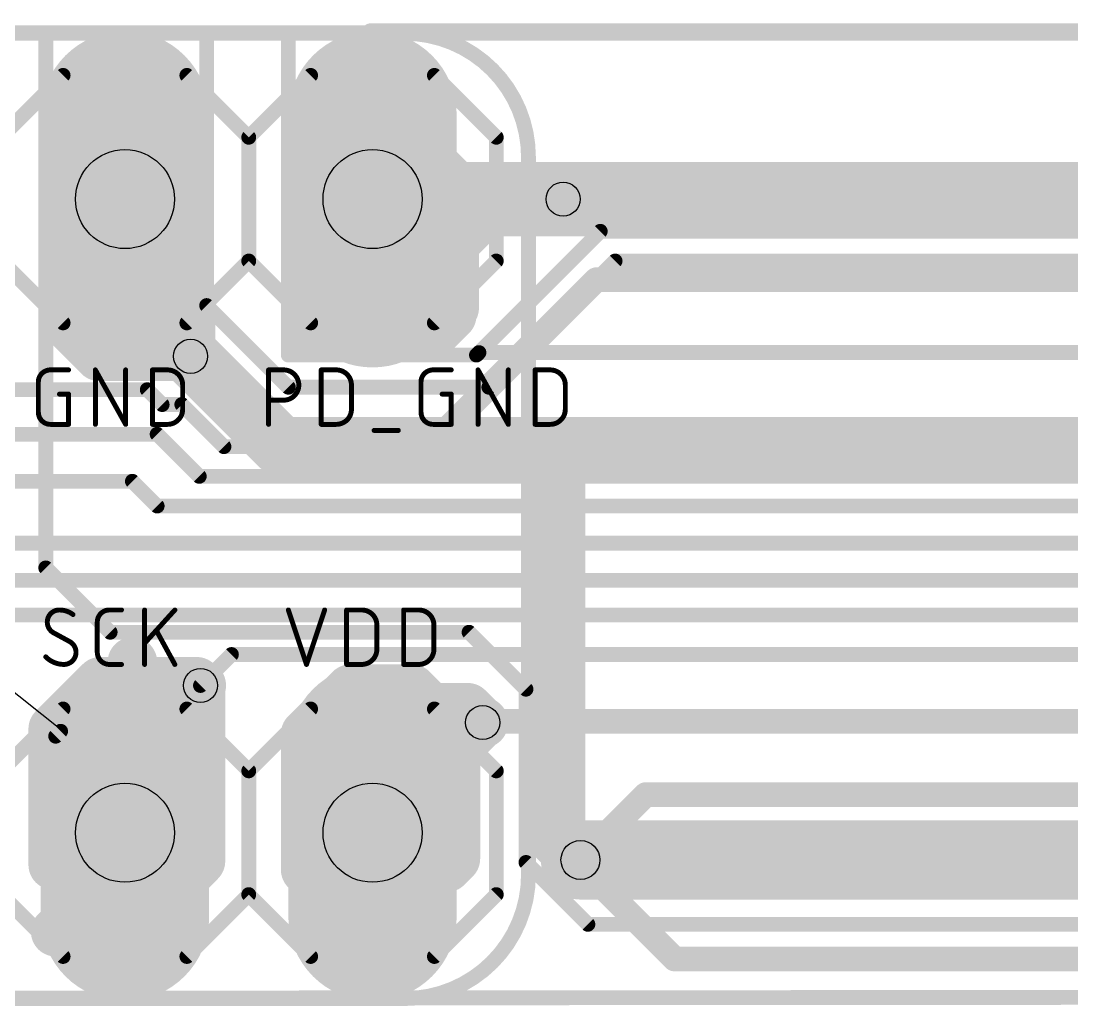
# Model space of a CAD drawing. Extents: x 121.2 to 197.3, y 1.3 to 32.2.
# Drawn here: x 129.26 to 140.04, y 11.86 to 21.97 of the extents above; entities that cross this region are included whole.
import ezdxf

# ---------------------------------------------------------------- set-up
doc = ezdxf.new("R2010")
doc.units = 0
for name, color, linetype in [('1', 12, 'CONTINUOUS'), ('101', 190, 'CONTINUOUS'), ('114', 253, 'CONTINUOUS'), ('16', 132, 'CONTINUOUS'), ('17', 110, 'CONTINUOUS'), ('18', 110, 'CONTINUOUS'), ('19', 53, 'CONTINUOUS'), ('20', 31, 'CONTINUOUS'), ('21', 253, 'CONTINUOUS'), ('29', 253, 'CONTINUOUS'), ('30', 253, 'CONTINUOUS'), ('44', 253, 'CONTINUOUS'), ('51', 253, 'CONTINUOUS')]:
    doc.layers.add(name, color=color, linetype=linetype)

# ---------------------------------------------------------------- blocks, each defined once
blk = doc.blocks.new('RECT')
blk.add_solid([(-0.5, -0.5), (0.5, -0.5), (-0.5, 0.5), (0.5, 0.5)])
blk = doc.blocks.new('LONGP100')
at = {"const_width": 1}
blk.add_lwpolyline([(-0.5, 0), (0.5, 0)], dxfattribs=at)
at = {"const_width": 0.5}
for points in [[(-0.5, 0.25, 1), (-0.5, -0.25)], [(0.5, -0.25, 1), (0.5, 0.25)]]:
    blk.add_lwpolyline(points, format="xyb", dxfattribs=at)
blk = doc.blocks.new('ROUNDV')
at = {"const_width": 0.5}
blk.add_lwpolyline([(0, -0.25, 1), (0, 0.25, 1), (0, -0.25)], format="xyb", dxfattribs=at)

msp = doc.modelspace()

# ---------------------------------------------------------------- linework, layer by layer
at = {"layer": '1'}
for points, const_width in [([(131.1656, 21.844), (129.5146, 21.844)], 0.1524), ([(129.5146, 21.844), (129.5146, 16.3576)], 0.1524), ([(131.1656, 19.05), (131.1656, 21.844)], 0.1524), ([(162.687, 21.8694), (132.842, 21.8694)], 0.1524), ([(132.842, 21.8694), (132.842, 18.542)], 0.1524), ([(133.477, 20.4978), (133.1468, 20.4978)], 0.508), ([(133.477, 20.4978), (133.8326, 20.1422)], 0.508), ([(130.3274, 19.2024), (130.3274, 20.1422)], 0.6096), ([(130.9116, 18.6182), (130.9116, 20.2184)], 0.508), ([(132.715, 19.9898), (132.8674, 20.1422)], 0.508), ([(134.1628, 20.1422), (133.7056, 19.685)], 0.508), ([(134.1628, 20.1422), (133.8326, 20.1422)], 0.508), ([(134.8232, 20.1422), (134.1628, 20.1422)], 0.508), ([(129.7178, 18.8722), (129.7178, 20.0406)], 0.508), ([(132.715, 19.9898), (132.715, 19.4564)], 0.508), ([(133.7056, 19.685), (133.7056, 19.0246)], 0.508), ([(133.9342, 18.542), (135.2042, 19.812)], 0.1524), ([(135.2042, 19.812), (151.257, 19.812)], 0.1524), ([(133.4262, 18.7452), (132.715, 19.4564)], 0.508), ([(135.3566, 19.5072), (134.0612, 18.2118)], 0.1524), ([(150.2918, 19.5072), (135.3566, 19.5072)], 0.1524), ([(130.3274, 19.2024), (131.0005, 18.5293)], 0.6096), ([(135.1647, 19.3153), (133.4516, 17.6022)], 0.254), ([(147.9176, 19.3153), (135.1647, 19.3153)], 0.254), ([(133.7056, 19.0246), (133.4262, 18.7452)], 0.508), ([(130.0607, 18.5293), (129.7178, 18.8722)], 0.508), ([(132.0038, 18.2118), (131.1656, 19.05)], 0.1524), ([(131.0005, 18.5293), (130.0607, 18.5293)], 0.508), ([(131.0005, 18.5293), (130.9116, 18.6182)], 0.508), ([(131.9276, 17.6022), (131.0005, 18.5293)], 0.6096), ([(132.842, 18.542), (133.9342, 18.542)], 0.1524), ([(134.0612, 18.2118), (132.0038, 18.2118)], 0.1524), ([(133.4516, 17.6022), (131.9276, 17.6022)], 0.6096), ([(134.747, 17.6022), (133.4516, 17.6022)], 0.6096), ([(142.4836, 17.6022), (134.747, 17.6022)], 0.6096), ([(134.747, 13.6144), (134.747, 17.6022)], 0.6096), ([(129.5146, 16.3576), (130.175, 15.6972)], 0.1524), ([(130.175, 15.6972), (133.858, 15.6972)], 0.1524), ([(133.858, 15.6972), (134.4422, 15.113)], 0.1524), ([(130.0607, 15.1765), (129.5908, 14.7066)], 0.508), ([(131.0767, 15.1765), (130.0607, 15.1765)], 0.508), ([(131.1021, 15.1511), (131.0767, 15.1765)], 0.508), ([(131.1021, 15.1511), (131.1021, 13.4747)], 0.508), ([(132.6388, 15.113), (132.1816, 14.6558)], 0.508), ([(133.2738, 15.113), (132.6388, 15.113)], 0.508), ([(133.6167, 14.7701), (133.2738, 15.113)], 0.508), ([(134.4422, 15.113), (134.4422, 13.335)], 0.1524), ([(133.9977, 14.7701), (132.8674, 13.6398)], 0.508), ([(132.8801, 14.7701), (132.8674, 14.7574)], 0.508), ([(133.9977, 14.7701), (132.8801, 14.7701)], 0.508), ([(133.9977, 14.7701), (133.6167, 14.7701)], 0.508), ([(133.9977, 14.7701), (133.6675, 14.4399)], 0.508), ([(129.5908, 14.7066), (129.5908, 13.3096)], 0.508), ([(132.1816, 14.6558), (132.1816, 13.2842)], 0.508), ([(133.6675, 14.4399), (133.6675, 13.3477)], 0.508), ([(135.001, 13.3604), (135.6718, 14.0312)], 0.254), ([(135.6718, 14.0312), (142.1638, 14.0312)], 0.254), ([(135.001, 13.3604), (134.747, 13.6144)], 0.6096), ([(130.3274, 13.6398), (129.9972, 13.3096)], 0.508), ([(132.8674, 13.6398), (132.5118, 13.2842)], 0.508), ([(131.1021, 13.4747), (130.7592, 13.1318)], 0.508), ([(133.6675, 13.3477), (133.604, 13.2842)], 0.508), ([(129.9972, 13.3096), (129.5908, 13.3096)], 0.508), ([(132.1816, 13.2842), (132.1816, 13.2588)], 0.508), ([(132.5118, 13.2842), (132.1816, 13.2842)], 0.508), ([(132.1816, 13.2588), (132.4864, 12.954)], 0.508), ([(133.604, 13.2842), (132.842, 13.2842)], 0.508), ([(134.4422, 13.335), (135.0772, 12.7)], 0.1524), ([(135.9662, 12.3444), (135.001, 13.3096)], 0.254), ([(135.001, 13.3604), (135.001, 13.3096)], 0.1524), ([(135.0772, 12.7), (150.241, 12.7)], 0.1524), ([(150.6578, 12.3444), (135.9662, 12.3444)], 0.254)]:
    msp.add_lwpolyline(points, dxfattribs=dict(at, const_width=const_width))
for points, const_width in [([(129.5146, 21.8821, 1), (129.5146, 21.8059)], 0.0762), ([(129.5527, 21.844, 1), (129.4765, 21.844)], 0.0762), ([(131.2037, 21.844, 1), (131.1275, 21.844)], 0.0762), ([(131.1656, 21.8059, 1), (131.1656, 21.8821)], 0.0762), ([(132.842, 21.9075, 1), (132.842, 21.8313)], 0.0762), ([(132.8801, 21.8694, 1), (132.8039, 21.8694)], 0.0762), ([(133.1468, 20.6248, 1), (133.1468, 20.3708)], 0.254), ([(133.5668, 20.5876, 1), (133.3872, 20.408)], 0.254), ([(133.477, 20.3708, 1), (133.477, 20.6248)], 0.254), ([(130.4798, 20.1422, 1), (130.175, 20.1422)], 0.3048), ([(131.0386, 20.2184, 1), (130.7846, 20.2184)], 0.254), ([(132.9572, 20.0524, 1), (132.7776, 20.232)], 0.254), ([(133.8326, 20.2692, 1), (133.8326, 20.0152)], 0.254), ([(134.1628, 20.2692, 1), (134.1628, 20.0152)], 0.254), ([(134.2526, 20.0524, 1), (134.073, 20.232)], 0.254), ([(134.1628, 20.0152, 1), (134.1628, 20.2692)], 0.254), ([(134.8232, 20.0152, 1), (134.8232, 20.2692)], 0.254), ([(129.8448, 20.0406, 1), (129.5908, 20.0406)], 0.254), ([(133.7428, 20.0524, 1), (133.9224, 20.232)], 0.254), ([(132.842, 19.9898, 1), (132.588, 19.9898)], 0.254), ([(132.6252, 20.0796, 1), (132.8048, 19.9)], 0.254), ([(133.8326, 19.685, 1), (133.5786, 19.685)], 0.254), ([(133.6158, 19.7748, 1), (133.7954, 19.5952)], 0.254), ([(135.2042, 19.8501, 1), (135.2042, 19.7739)], 0.0762), ([(135.2311, 19.7851, 1), (135.1773, 19.8389)], 0.0762), ([(132.8048, 19.5462, 1), (132.6252, 19.3666)], 0.254), ([(132.588, 19.4564, 1), (132.842, 19.4564)], 0.254), ([(135.3566, 19.5453, 1), (135.3566, 19.4691)], 0.0762), ([(135.3835, 19.4803, 1), (135.3297, 19.5341)], 0.0762), ([(130.4352, 19.3102, 1), (130.2196, 19.0946)], 0.3048), ([(135.1647, 19.3788, 1), (135.1647, 19.2518)], 0.127), ([(135.2096, 19.2704, 1), (135.1198, 19.3602)], 0.127), ([(130.175, 19.2024, 1), (130.4798, 19.2024)], 0.3048), ([(133.7954, 18.9348, 1), (133.6158, 19.1144)], 0.254), ([(129.8076, 18.962, 1), (129.628, 18.7824)], 0.254), ([(131.1925, 19.0769, 1), (131.1387, 19.0231)], 0.0762), ([(133.5786, 19.0246, 1), (133.8326, 19.0246)], 0.254), ([(129.5908, 18.8722, 1), (129.8448, 18.8722)], 0.254), ([(131.1275, 19.05, 1), (131.2037, 19.05)], 0.0762), ([(133.3364, 18.835, 1), (133.516, 18.6554)], 0.254), ([(133.3364, 18.6554, 1), (133.516, 18.835)], 0.254), ([(130.0607, 18.6563, 1), (130.0607, 18.4023)], 0.254), ([(131.0014, 18.708, 1), (130.8218, 18.5284)], 0.254), ([(131.1083, 18.6371, 1), (130.8927, 18.4215)], 0.3048), ([(130.8927, 18.4215, 1), (131.1083, 18.6371)], 0.3048), ([(131.0005, 18.4023, 1), (131.0005, 18.6563)], 0.254), ([(129.9709, 18.4395, 1), (130.1505, 18.6191)], 0.254), ([(130.7846, 18.6182, 1), (131.0386, 18.6182)], 0.254), ([(130.9107, 18.4395, 1), (131.0903, 18.6191)], 0.254), ([(132.842, 18.5801, 1), (132.842, 18.5039)], 0.0762), ([(132.8039, 18.542, 1), (132.8801, 18.542)], 0.0762), ([(133.9073, 18.5689, 1), (133.9611, 18.5151)], 0.0762), ([(133.9342, 18.5039, 1), (133.9342, 18.5801)], 0.0762), ([(132.0038, 18.2499, 1), (132.0038, 18.1737)], 0.0762), ([(131.9769, 18.1849, 1), (132.0307, 18.2387)], 0.0762), ([(134.0343, 18.2387, 1), (134.0881, 18.1849)], 0.0762), ([(134.0612, 18.1737, 1), (134.0612, 18.2499)], 0.0762), ([(131.9276, 17.7546, 1), (131.9276, 17.4498)], 0.3048), ([(133.4516, 17.7546, 1), (133.4516, 17.4498)], 0.3048), ([(133.4516, 17.4498, 1), (133.4516, 17.7546)], 0.3048), ([(134.747, 17.7546, 1), (134.747, 17.4498)], 0.3048), ([(134.8994, 17.6022, 1), (134.5946, 17.6022)], 0.3048), ([(134.747, 17.4498, 1), (134.747, 17.7546)], 0.3048), ([(131.8198, 17.4944, 1), (132.0354, 17.71)], 0.3048), ([(133.4067, 17.6471, 1), (133.4965, 17.5573)], 0.127), ([(129.4765, 16.3576, 1), (129.5527, 16.3576)], 0.0762), ([(129.5415, 16.3845, 1), (129.4877, 16.3307)], 0.0762), ([(130.175, 15.7353, 1), (130.175, 15.6591)], 0.0762), ([(130.1481, 15.6703, 1), (130.2019, 15.7241)], 0.0762), ([(133.8849, 15.7241, 1), (133.8311, 15.6703)], 0.0762), ([(133.858, 15.6591, 1), (133.858, 15.7353)], 0.0762), ([(130.0607, 15.3035, 1), (130.0607, 15.0495)], 0.254), ([(130.1505, 15.0867, 1), (129.9709, 15.2663)], 0.254), ([(131.1665, 15.2663, 1), (130.9869, 15.0867)], 0.254), ([(131.0767, 15.0495, 1), (131.0767, 15.3035)], 0.254), ([(131.2291, 15.1511, 1), (130.9751, 15.1511)], 0.254), ([(131.0123, 15.0613, 1), (131.1919, 15.2409)], 0.254), ([(132.6388, 15.24, 1), (132.6388, 14.986)], 0.254), ([(132.7286, 15.0232, 1), (132.549, 15.2028)], 0.254), ([(133.3636, 15.2028, 1), (133.184, 15.0232)], 0.254), ([(133.2738, 14.986, 1), (133.2738, 15.24)], 0.254), ([(134.4803, 15.113, 1), (134.4041, 15.113)], 0.0762), ([(134.4153, 15.0861, 1), (134.4691, 15.1399)], 0.0762), ([(132.8801, 14.8971, 1), (132.8801, 14.6431)], 0.254), ([(132.9699, 14.6803, 1), (132.7903, 14.8599)], 0.254), ([(133.6167, 14.8971, 1), (133.6167, 14.6431)], 0.254), ([(134.0875, 14.6803, 1), (133.9079, 14.8599)], 0.254), ([(134.0875, 14.6803, 1), (133.9079, 14.8599)], 0.254), ([(133.9977, 14.6431, 1), (133.9977, 14.8971)], 0.254), ([(133.9977, 14.6431, 1), (133.9977, 14.8971)], 0.254), ([(129.7178, 14.7066, 1), (129.4638, 14.7066)], 0.254), ([(129.501, 14.7964, 1), (129.6806, 14.6168)], 0.254), ([(132.3086, 14.6558, 1), (132.0546, 14.6558)], 0.254), ([(132.7776, 14.8472, 1), (132.9572, 14.6676)], 0.254), ([(133.5269, 14.6803, 1), (133.7065, 14.8599)], 0.254), ([(132.0918, 14.7456, 1), (132.2714, 14.566)], 0.254), ([(133.7945, 14.4399, 1), (133.5405, 14.4399)], 0.254), ([(133.5777, 14.5297, 1), (133.7573, 14.3501)], 0.254), ([(135.6718, 14.0947, 1), (135.6718, 13.9677)], 0.127), ([(135.7167, 13.9863, 1), (135.6269, 14.0761)], 0.127), ([(134.8548, 13.7222, 1), (134.6392, 13.5066)], 0.3048), ([(130.4172, 13.55, 1), (130.2376, 13.7296)], 0.254), ([(132.7776, 13.7296, 1), (132.9572, 13.55)], 0.254), ([(132.9572, 13.55, 1), (132.7776, 13.7296)], 0.254), ([(131.1919, 13.3849, 1), (131.0123, 13.5645)], 0.254), ([(134.5946, 13.6144, 1), (134.8994, 13.6144)], 0.3048), ([(130.9751, 13.4747, 1), (131.2291, 13.4747)], 0.254), ([(133.7573, 13.2579, 1), (133.5777, 13.4375)], 0.254), ([(134.8932, 13.2526, 1), (135.1088, 13.4682)], 0.3048), ([(129.5908, 13.4366, 1), (129.5908, 13.1826)], 0.254), ([(129.9074, 13.3994, 1), (130.087, 13.2198)], 0.254), ([(129.9972, 13.1826, 1), (129.9972, 13.4366)], 0.254), ([(132.3086, 13.2842, 1), (132.0546, 13.2842)], 0.254), ([(132.1816, 13.4112, 1), (132.1816, 13.1572)], 0.254), ([(132.2714, 13.3486, 1), (132.0918, 13.169)], 0.254), ([(132.422, 13.374, 1), (132.6016, 13.1944)], 0.254), ([(132.5118, 13.1572, 1), (132.5118, 13.4112)], 0.254), ([(132.842, 13.4112, 1), (132.842, 13.1572)], 0.254), ([(133.5142, 13.374, 1), (133.6938, 13.1944)], 0.254), ([(133.604, 13.1572, 1), (133.604, 13.4112)], 0.254), ([(129.4638, 13.3096, 1), (129.7178, 13.3096)], 0.254), ([(132.0546, 13.2842, 1), (132.3086, 13.2842)], 0.254), ([(132.0546, 13.2588, 1), (132.3086, 13.2588)], 0.254), ([(133.5405, 13.3477, 1), (133.7945, 13.3477)], 0.254), ([(134.4041, 13.335, 1), (134.4803, 13.335)], 0.0762), ([(134.4691, 13.3619, 1), (134.4153, 13.3081)], 0.0762), ([(134.9561, 13.4053, 1), (135.0459, 13.3155)], 0.127), ([(135.0459, 13.3545, 1), (134.9561, 13.2647)], 0.127), ([(135.0391, 13.3604, 1), (134.9629, 13.3604)], 0.0762), ([(130.6694, 13.2216, 1), (130.849, 13.042)], 0.254), ([(134.9629, 13.3096, 1), (135.0391, 13.3096)], 0.0762), ([(132.3966, 12.8642, 1), (132.5762, 13.0438)], 0.254), ([(135.0772, 12.7381, 1), (135.0772, 12.6619)], 0.0762), ([(135.0503, 12.6731, 1), (135.1041, 12.7269)], 0.0762), ([(135.9662, 12.4079, 1), (135.9662, 12.2809)], 0.127), ([(135.9213, 12.2995, 1), (136.0111, 12.3893)], 0.127)]:
    msp.add_lwpolyline(points, format="xyb", dxfattribs=dict(at, const_width=const_width))
at = {"layer": '101', "const_width": 0.1524}
for points in [[(122.7836, 21.844), (133.1976, 21.844)], [(134.4676, 20.574), (134.4676, 13.208)], [(133.1976, 11.938), (122.5296, 11.938)]]:
    msp.add_lwpolyline(points, dxfattribs=at)
at = {"layer": '101'}
for points, const_width in [([(134.4676, 20.574, 0.4142), (133.1976, 21.844)], 0.1524), ([(133.1976, 21.8821, 1), (133.1976, 21.8059)], 0.0762), ([(133.1976, 21.8059, 1), (133.1976, 21.8821)], 0.0762), ([(134.5057, 20.574, 1), (134.4295, 20.574)], 0.0762), ([(134.4295, 20.574, 1), (134.5057, 20.574)], 0.0762), ([(133.1976, 11.938, 0.4142), (134.4676, 13.208)], 0.1524), ([(134.5057, 13.208, 1), (134.4295, 13.208)], 0.0762), ([(134.4295, 13.208, 1), (134.5057, 13.208)], 0.0762), ([(133.1976, 11.9761, 1), (133.1976, 11.8999)], 0.0762), ([(133.1976, 11.8999, 1), (133.1976, 11.9761)], 0.0762)]:
    msp.add_lwpolyline(points, format="xyb", dxfattribs=dict(at, const_width=const_width))
at = {"layer": '114'}
for points, const_width in [([(129.5626, 18.3896, 0.4142), (129.4384, 18.2654)], 0.0508), ([(129.5626, 18.4023, 1), (129.5626, 18.3769)], 0.0254), ([(129.5626, 18.3769, 1), (129.5626, 18.4023)], 0.0254), ([(129.7488, 18.3769, 1), (129.7488, 18.4023)], 0.0254), ([(130.0363, 18.3896, 1), (130.0109, 18.3896)], 0.0254), ([(130.0347, 18.3958, 1), (130.0125, 18.3834)], 0.0254), ([(130.3468, 18.3896, 1), (130.3214, 18.3896)], 0.0254), ([(130.6215, 18.3896, 1), (130.5961, 18.3896)], 0.0254), ([(130.6088, 18.4023, 1), (130.6088, 18.3769)], 0.0254), ([(130.9193, 18.2344, 0.4142), (130.764, 18.3896)], 0.0508), ([(130.764, 18.4023, 1), (130.764, 18.3769)], 0.0254), ([(130.764, 18.3769, 1), (130.764, 18.4023)], 0.0254), ([(131.8133, 18.3896, 1), (131.7879, 18.3896)], 0.0254), ([(131.8006, 18.4023, 1), (131.8006, 18.3769)], 0.0254), ([(131.9558, 18.0792, 1), (131.9558, 18.3896)], 0.0508), ([(131.9558, 18.4023, 1), (131.9558, 18.3769)], 0.0254), ([(131.9558, 18.3769, 1), (131.9558, 18.4023)], 0.0254), ([(132.3536, 18.3896, 1), (132.3282, 18.3896)], 0.0254), ([(132.3409, 18.4023, 1), (132.3409, 18.3769)], 0.0254), ([(132.6514, 18.2344, 0.4142), (132.4962, 18.3896)], 0.0508), ([(132.4962, 18.4023, 1), (132.4962, 18.3769)], 0.0254), ([(132.4962, 18.3769, 1), (132.4962, 18.4023)], 0.0254), ([(133.4892, 18.3896, 0.4142), (133.3651, 18.2654)], 0.0508), ([(133.4892, 18.4023, 1), (133.4892, 18.3769)], 0.0254), ([(133.4892, 18.3769, 1), (133.4892, 18.4023)], 0.0254), ([(133.6755, 18.3769, 1), (133.6755, 18.4023)], 0.0254), ([(133.963, 18.3896, 1), (133.9376, 18.3896)], 0.0254), ([(133.9614, 18.3958, 1), (133.9392, 18.3834)], 0.0254), ([(134.2734, 18.3896, 1), (134.248, 18.3896)], 0.0254), ([(134.5482, 18.3896, 1), (134.5228, 18.3896)], 0.0254), ([(134.5355, 18.4023, 1), (134.5355, 18.3769)], 0.0254), ([(134.8459, 18.2344, 0.4142), (134.6907, 18.3896)], 0.0508), ([(134.6907, 18.4023, 1), (134.6907, 18.3769)], 0.0254), ([(134.6907, 18.3769, 1), (134.6907, 18.4023)], 0.0254), ([(129.4511, 18.2654, 1), (129.4257, 18.2654)], 0.0254), ([(129.4257, 18.2654, 1), (129.4511, 18.2654)], 0.0254), ([(130.932, 18.2344, 1), (130.9066, 18.2344)], 0.0254), ([(130.9066, 18.2344, 1), (130.932, 18.2344)], 0.0254), ([(132.6641, 18.2344, 1), (132.6387, 18.2344)], 0.0254), ([(132.6387, 18.2344, 1), (132.6641, 18.2344)], 0.0254), ([(133.3778, 18.2654, 1), (133.3524, 18.2654)], 0.0254), ([(133.3524, 18.2654, 1), (133.3778, 18.2654)], 0.0254), ([(134.8586, 18.2344, 1), (134.8332, 18.2344)], 0.0254), ([(134.8332, 18.2344, 1), (134.8586, 18.2344)], 0.0254), ([(129.6557, 18.1539, 1), (129.6557, 18.1285)], 0.0254), ([(129.7615, 18.1412, 1), (129.7361, 18.1412)], 0.0254), ([(129.7488, 18.1285, 1), (129.7488, 18.1539)], 0.0254), ([(133.5824, 18.1539, 1), (133.5824, 18.1285)], 0.0254), ([(133.6882, 18.1412, 1), (133.6628, 18.1412)], 0.0254), ([(133.6755, 18.1285, 1), (133.6755, 18.1539)], 0.0254), ([(130.764, 17.8308, 0.4142), (130.9193, 17.986)], 0.0508), ([(130.932, 17.986, 1), (130.9066, 17.986)], 0.0254), ([(131.8006, 18.0919, 1), (131.8006, 18.0665)], 0.0254), ([(131.9558, 18.0919, 1), (131.9558, 18.0665)], 0.0254), ([(131.9558, 18.0665, 1), (131.9558, 18.0919)], 0.0254), ([(132.4962, 17.8308, 0.4142), (132.6514, 17.986)], 0.0508), ([(132.6641, 17.986, 1), (132.6387, 17.986)], 0.0254), ([(134.6907, 17.8308, 0.4142), (134.8459, 17.986)], 0.0508), ([(134.8586, 17.986, 1), (134.8332, 17.986)], 0.0254), ([(129.4384, 17.955, 0.4142), (129.5626, 17.8308)], 0.0508), ([(129.4511, 17.955, 1), (129.4257, 17.955)], 0.0254), ([(129.4257, 17.955, 1), (129.4511, 17.955)], 0.0254), ([(130.9066, 17.986, 1), (130.932, 17.986)], 0.0254), ([(132.6387, 17.986, 1), (132.6641, 17.986)], 0.0254), ([(133.3651, 17.955, 0.4142), (133.4892, 17.8308)], 0.0508), ([(133.3778, 17.955, 1), (133.3524, 17.955)], 0.0254), ([(133.3524, 17.955, 1), (133.3778, 17.955)], 0.0254), ([(134.8332, 17.986, 1), (134.8586, 17.986)], 0.0254), ([(129.5626, 17.8435, 1), (129.5626, 17.8181)], 0.0254), ([(129.5626, 17.8181, 1), (129.5626, 17.8435)], 0.0254), ([(129.7361, 17.8308, 1), (129.7615, 17.8308)], 0.0254), ([(129.7488, 17.8181, 1), (129.7488, 17.8435)], 0.0254), ([(130.0109, 17.8308, 1), (130.0363, 17.8308)], 0.0254), ([(130.3214, 17.8308, 1), (130.3468, 17.8308)], 0.0254), ([(130.323, 17.8246, 1), (130.3452, 17.837)], 0.0254), ([(130.6088, 17.8435, 1), (130.6088, 17.8181)], 0.0254), ([(130.5961, 17.8308, 1), (130.6215, 17.8308)], 0.0254), ([(130.764, 17.8435, 1), (130.764, 17.8181)], 0.0254), ([(130.764, 17.8181, 1), (130.764, 17.8435)], 0.0254), ([(131.7879, 17.8308, 1), (131.8133, 17.8308)], 0.0254), ([(132.3409, 17.8435, 1), (132.3409, 17.8181)], 0.0254), ([(132.3282, 17.8308, 1), (132.3536, 17.8308)], 0.0254), ([(132.4962, 17.8435, 1), (132.4962, 17.8181)], 0.0254), ([(132.4962, 17.8181, 1), (132.4962, 17.8435)], 0.0254), ([(132.884, 17.7814, 1), (132.884, 17.756)], 0.0254), ([(133.1324, 17.756, 1), (133.1324, 17.7814)], 0.0254), ([(133.4892, 17.8435, 1), (133.4892, 17.8181)], 0.0254), ([(133.4892, 17.8181, 1), (133.4892, 17.8435)], 0.0254), ([(133.6628, 17.8308, 1), (133.6882, 17.8308)], 0.0254), ([(133.6755, 17.8181, 1), (133.6755, 17.8435)], 0.0254), ([(133.9376, 17.8308, 1), (133.963, 17.8308)], 0.0254), ([(134.248, 17.8308, 1), (134.2734, 17.8308)], 0.0254), ([(134.2496, 17.8246, 1), (134.2718, 17.837)], 0.0254), ([(134.5355, 17.8435, 1), (134.5355, 17.8181)], 0.0254), ([(134.5228, 17.8308, 1), (134.5482, 17.8308)], 0.0254), ([(134.6907, 17.8435, 1), (134.6907, 17.8181)], 0.0254), ([(134.6907, 17.8181, 1), (134.6907, 17.8435)], 0.0254), ([(129.6543, 15.9258, 0.4142), (129.5301, 15.8016)], 0.0508), ([(129.794, 15.8792, 0.1623), (129.6543, 15.9258)], 0.0508), ([(129.6543, 15.9385, 1), (129.6543, 15.9131)], 0.0254), ([(129.6543, 15.9131, 1), (129.6543, 15.9385)], 0.0254), ([(129.7864, 15.8691, 1), (129.8016, 15.8894)], 0.0254), ([(130.1675, 15.9258, 0.4142), (130.0433, 15.8016)], 0.0508), ([(130.1675, 15.9385, 1), (130.1675, 15.9131)], 0.0254), ([(130.1675, 15.9131, 1), (130.1675, 15.9385)], 0.0254), ([(130.2917, 15.9131, 1), (130.2917, 15.9385)], 0.0254), ([(130.5414, 15.9258, 1), (130.516, 15.9258)], 0.0254), ([(130.8486, 15.9173, 1), (130.8298, 15.9343)], 0.0254), ([(132.0158, 15.9298, 1), (131.9918, 15.9218)], 0.0254), ([(132.3884, 15.9218, 1), (132.3643, 15.9298)], 0.0254), ([(132.6145, 15.9258, 1), (132.5891, 15.9258)], 0.0254), ([(132.6018, 15.9385, 1), (132.6018, 15.9131)], 0.0254), ([(132.9122, 15.7706, 0.4142), (132.757, 15.9258)], 0.0508), ([(132.757, 15.9385, 1), (132.757, 15.9131)], 0.0254), ([(132.757, 15.9131, 1), (132.757, 15.9385)], 0.0254), ([(133.1997, 15.9258, 1), (133.1743, 15.9258)], 0.0254), ([(133.187, 15.9385, 1), (133.187, 15.9131)], 0.0254), ([(133.4974, 15.7706, 0.4142), (133.3422, 15.9258)], 0.0508), ([(133.3422, 15.9385, 1), (133.3422, 15.9131)], 0.0254), ([(133.3422, 15.9131, 1), (133.3422, 15.9385)], 0.0254), ([(129.5301, 15.8016, 0.2656), (129.5922, 15.693)], 0.0508), ([(129.5428, 15.8016, 1), (129.5174, 15.8016)], 0.0254), ([(129.5174, 15.8016, 1), (129.5428, 15.8016)], 0.0254), ([(130.056, 15.8016, 1), (130.0306, 15.8016)], 0.0254), ([(130.0306, 15.8016, 1), (130.056, 15.8016)], 0.0254), ([(132.9249, 15.7706, 1), (132.8995, 15.7706)], 0.0254), ([(132.8995, 15.7706, 1), (132.9249, 15.7706)], 0.0254), ([(133.5101, 15.7706, 1), (133.4847, 15.7706)], 0.0254), ([(133.4847, 15.7706, 1), (133.5101, 15.7706)], 0.0254), ([(129.5983, 15.7041, 1), (129.5861, 15.6818)], 0.0254), ([(129.5858, 15.682, 1), (129.5987, 15.7039)], 0.0254), ([(130.6641, 15.7146, 1), (130.6418, 15.7024)], 0.0254), ([(129.7694, 15.6108, 1), (129.7565, 15.5889)], 0.0254), ([(129.825, 15.4912, 0.2656), (129.763, 15.5998)], 0.0508), ([(129.7569, 15.5887, 1), (129.769, 15.611)], 0.0254), ([(130.5193, 15.5929, 1), (130.5381, 15.5758)], 0.0254), ([(132.757, 15.367, 0.4142), (132.9122, 15.5222)], 0.0508), ([(132.9249, 15.5222, 1), (132.8995, 15.5222)], 0.0254), ([(132.8995, 15.5222, 1), (132.9249, 15.5222)], 0.0254), ([(133.3422, 15.367, 0.4142), (133.4974, 15.5222)], 0.0508), ([(133.5101, 15.5222, 1), (133.4847, 15.5222)], 0.0254), ([(133.4847, 15.5222, 1), (133.5101, 15.5222)], 0.0254), ([(129.5146, 15.4446, 0.2), (129.7009, 15.367)], 0.0508), ([(129.5236, 15.4536, 1), (129.5056, 15.4357)], 0.0254), ([(129.7009, 15.367, 0.4142), (129.825, 15.4912)], 0.0508), ([(129.8377, 15.4912, 1), (129.8123, 15.4912)], 0.0254), ([(129.8123, 15.4912, 1), (129.8377, 15.4912)], 0.0254), ([(130.0433, 15.4912, 0.4142), (130.1675, 15.367)], 0.0508), ([(130.056, 15.4912, 1), (130.0306, 15.4912)], 0.0254), ([(130.0306, 15.4912, 1), (130.056, 15.4912)], 0.0254), ([(129.7009, 15.3797, 1), (129.7009, 15.3543)], 0.0254), ([(129.7009, 15.3543, 1), (129.7009, 15.3797)], 0.0254), ([(130.1675, 15.3797, 1), (130.1675, 15.3543)], 0.0254), ([(130.1675, 15.3543, 1), (130.1675, 15.3797)], 0.0254), ([(130.2917, 15.3543, 1), (130.2917, 15.3797)], 0.0254), ([(130.516, 15.367, 1), (130.5414, 15.367)], 0.0254), ([(130.828, 15.3609, 1), (130.8503, 15.3731)], 0.0254), ([(132.178, 15.371, 1), (132.2021, 15.363)], 0.0254), ([(132.178, 15.363, 1), (132.2021, 15.371)], 0.0254), ([(132.6018, 15.3797, 1), (132.6018, 15.3543)], 0.0254), ([(132.5891, 15.367, 1), (132.6145, 15.367)], 0.0254), ([(132.757, 15.3797, 1), (132.757, 15.3543)], 0.0254), ([(132.757, 15.3543, 1), (132.757, 15.3797)], 0.0254), ([(133.187, 15.3797, 1), (133.187, 15.3543)], 0.0254), ([(133.1743, 15.367, 1), (133.1997, 15.367)], 0.0254), ([(133.3422, 15.3797, 1), (133.3422, 15.3543)], 0.0254), ([(133.3422, 15.3543, 1), (133.3422, 15.3797)], 0.0254)]:
    msp.add_lwpolyline(points, format="xyb", dxfattribs=dict(at, const_width=const_width))
at = {"layer": '114', "const_width": 0.0508}
for points in [[(129.5626, 18.3896), (129.7488, 18.3896)], [(130.0236, 17.8308), (130.0236, 18.3896)], [(130.0236, 18.3896), (130.3341, 17.8308)], [(130.3341, 17.8308), (130.3341, 18.3896)], [(130.6088, 17.8308), (130.6088, 18.3896)], [(130.6088, 18.3896), (130.764, 18.3896)], [(131.8006, 17.8308), (131.8006, 18.3896)], [(131.8006, 18.3896), (131.9558, 18.3896)], [(132.3409, 17.8308), (132.3409, 18.3896)], [(132.3409, 18.3896), (132.4962, 18.3896)], [(133.4892, 18.3896), (133.6755, 18.3896)], [(133.9503, 17.8308), (133.9503, 18.3896)], [(133.9503, 18.3896), (134.2607, 17.8308)], [(134.2607, 17.8308), (134.2607, 18.3896)], [(134.5355, 17.8308), (134.5355, 18.3896)], [(134.5355, 18.3896), (134.6907, 18.3896)], [(129.4384, 17.955), (129.4384, 18.2654)], [(130.9193, 18.2344), (130.9193, 17.986)], [(132.6514, 18.2344), (132.6514, 17.986)], [(133.3651, 17.955), (133.3651, 18.2654)], [(134.8459, 18.2344), (134.8459, 17.986)], [(129.6557, 18.1412), (129.7488, 18.1412)], [(129.7488, 18.1412), (129.7488, 17.8308)], [(133.5824, 18.1412), (133.6755, 18.1412)], [(133.6755, 18.1412), (133.6755, 17.8308)], [(131.9558, 18.0792), (131.8006, 18.0792)], [(129.7488, 17.8308), (129.5626, 17.8308)], [(130.764, 17.8308), (130.6088, 17.8308)], [(132.4962, 17.8308), (132.3409, 17.8308)], [(132.884, 17.7687), (133.1324, 17.7687)], [(133.6755, 17.8308), (133.4892, 17.8308)], [(134.6907, 17.8308), (134.5355, 17.8308)], [(130.1675, 15.9258), (130.2917, 15.9258)], [(130.5287, 15.367), (130.5287, 15.9258)], [(130.8392, 15.9258), (130.5287, 15.5843)], [(132.0038, 15.9258), (132.1901, 15.367)], [(132.1901, 15.367), (132.3763, 15.9258)], [(132.6018, 15.367), (132.6018, 15.9258)], [(132.6018, 15.9258), (132.757, 15.9258)], [(133.187, 15.367), (133.187, 15.9258)], [(133.187, 15.9258), (133.3422, 15.9258)], [(130.0433, 15.4912), (130.0433, 15.8016)], [(132.9122, 15.7706), (132.9122, 15.5222)], [(133.4974, 15.7706), (133.4974, 15.5222)], [(129.763, 15.5998), (129.5922, 15.693)], [(130.8392, 15.367), (130.6529, 15.7085)], [(130.2917, 15.367), (130.1675, 15.367)], [(132.757, 15.367), (132.6018, 15.367)], [(133.3422, 15.367), (133.187, 15.367)]]:
    msp.add_lwpolyline(points, dxfattribs=at)
at = {"layer": '16'}
for points, const_width in [([(162.687, 21.844), (132.0038, 21.844)], 0.1524), ([(132.0038, 21.844), (132.0038, 18.542)], 0.1524), ([(133.5024, 20.4978), (133.3754, 20.4978)], 0.508), ([(133.858, 20.1422), (133.5024, 20.4978)], 0.508), ([(130.937, 19.2278), (130.937, 20.447)], 0.508), ([(134.112, 20.1422), (133.6802, 20.1422)], 0.762), ([(134.8232, 20.1422), (134.112, 20.1422)], 0.762), ([(151.4856, 20.1422), (134.8232, 20.1422)], 0.762), ([(130.3274, 19.6596), (130.3274, 20.1422)], 0.508), ([(133.6802, 20.1422), (133.6802, 18.9484)], 0.508), ([(134.112, 20.1422), (133.858, 20.1422)], 0.508), ([(129.8194, 19.1516), (130.3274, 19.6596)], 0.508), ([(132.1816, 18.8722), (132.1816, 19.4564)], 0.508), ([(131.0005, 19.1643), (130.937, 19.2278)], 0.508), ([(131.0005, 18.5293), (131.0005, 19.1643)], 0.508), ([(129.8194, 18.8976), (129.8194, 19.1516)], 0.508), ([(133.6802, 18.9484), (133.5278, 18.796)], 0.508), ([(130.048, 18.669), (129.8194, 18.8976)], 0.508), ([(132.2578, 18.796), (132.1816, 18.8722)], 0.508), ([(133.5278, 18.796), (132.2578, 18.796)], 0.508), ([(130.7559, 18.669), (130.048, 18.669)], 0.508), ([(130.8956, 18.5293), (130.7559, 18.669)], 0.508), ([(131.0005, 18.5293), (130.8956, 18.5293)], 0.508), ([(132.0038, 18.542), (133.9342, 18.542)], 0.1524), ([(133.9342, 18.542), (133.9596, 18.5674)], 0.1524), ([(133.9596, 18.5674), (152.5016, 18.5674)], 0.1524), ([(130.556, 18.1864), (127.9906, 18.1864)], 0.1524), ([(130.7084, 18.034), (130.556, 18.1864)], 0.1524), ([(130.9109, 18.034), (130.7084, 18.034)], 0.1524), ([(131.3427, 17.6022), (130.9109, 18.034)], 0.1524), ([(125.8824, 17.7292), (130.6576, 17.7292)], 0.1524), ([(130.6576, 17.7292), (131.0894, 17.2974)], 0.1524), ([(148.5646, 17.6022), (131.3427, 17.6022)], 0.1524), ([(131.0894, 17.2974), (148.7678, 17.2974)], 0.1524), ([(130.4036, 17.2466), (124.6124, 17.2466)], 0.1524), ([(130.6576, 16.9926), (130.4036, 17.2466)], 0.1524), ([(148.9202, 16.9926), (130.6576, 16.9926)], 0.1524), ([(146.3294, 16.6116), (124.9426, 16.6116)], 0.1524), ([(146.3548, 16.2306), (126.8222, 16.2306)], 0.1524), ([(146.4056, 15.875), (129.1082, 15.875)], 0.1524), ([(130.4036, 15.3924), (130.4036, 13.4112)], 0.508), ([(131.4196, 15.4686), (131.1021, 15.1511)], 0.1524), ([(146.4056, 15.4686), (131.4196, 15.4686)], 0.1524), ([(130.0734, 15.1892), (129.6416, 14.7574)], 0.508), ([(131.064, 15.1892), (130.0734, 15.1892)], 0.508), ([(131.1021, 15.1511), (131.064, 15.1892)], 0.508), ([(130.3274, 14.3764), (131.1021, 15.1511)], 0.508), ([(131.1021, 13.3477), (131.1021, 15.1511)], 0.508), ([(132.2578, 14.5288), (132.6515, 14.9225)], 0.508), ([(133.8453, 14.9225), (132.6515, 14.9225)], 0.508), ([(133.9977, 14.7701), (133.8453, 14.9225)], 0.508), ([(129.6416, 13.4366), (129.6416, 14.7574)], 0.508), ([(133.9977, 14.7701), (132.7912, 13.5636)], 0.508), ([(133.9977, 14.7701), (133.7183, 14.4907)], 0.508), ([(133.9977, 14.7701), (134.0231, 14.7701)], 0.254), ([(134.0358, 14.7828), (134.0231, 14.7701)], 0.254), ([(140.4366, 14.7828), (134.0358, 14.7828)], 0.254), ([(132.2578, 13.9954), (132.2578, 14.5288)], 0.508), ([(129.667, 14.6812), (129.6162, 14.6304)], 0.1524), ([(129.6162, 12.6238), (129.6162, 14.6304)], 0.1524), ([(129.6924, 14.6812), (129.667, 14.6812)], 0.1524), ([(133.7183, 14.4907), (133.7183, 13.3731)], 0.508), ([(130.3274, 13.6398), (130.3274, 14.3764)], 0.508), ([(130.3274, 14.3764), (130.3274, 13.716)], 0.1524), ([(132.6134, 13.6398), (132.2578, 13.9954)], 0.508), ([(130.3274, 13.6398), (130.1242, 13.4366)], 0.508), ([(130.3274, 13.6398), (130.683, 13.2842)], 0.508), ([(132.8674, 13.6398), (132.6134, 13.6398)], 0.508), ([(135.001, 13.3604), (154.1526, 13.3604)], 0.8128), ([(130.4036, 13.4112), (129.6162, 12.6238)], 0.508), ([(130.1242, 13.4366), (129.6416, 13.4366)], 0.508), ([(131.1021, 13.3477), (130.81, 13.0556)], 0.508), ([(133.7183, 13.3731), (133.6294, 13.2842)], 0.508), ([(130.683, 13.2842), (130.81, 13.2842)], 0.508), ([(133.6294, 13.2842), (133.0452, 13.2842)], 0.508)]:
    msp.add_lwpolyline(points, dxfattribs=dict(at, const_width=const_width))
for points, const_width in [([(132.0038, 21.8821, 1), (132.0038, 21.8059)], 0.0762), ([(132.0419, 21.844, 1), (131.9657, 21.844)], 0.0762), ([(133.3754, 20.6248, 1), (133.3754, 20.3708)], 0.254), ([(133.5922, 20.5876, 1), (133.4126, 20.408)], 0.254), ([(133.5024, 20.3708, 1), (133.5024, 20.6248)], 0.254), ([(131.064, 20.447, 1), (130.81, 20.447)], 0.254), ([(133.6802, 20.3327, 1), (133.6802, 19.9517)], 0.381), ([(134.112, 20.3327, 1), (134.112, 19.9517)], 0.381), ([(134.112, 19.9517, 1), (134.112, 20.3327)], 0.381), ([(134.8232, 20.3327, 1), (134.8232, 19.9517)], 0.381), ([(134.8232, 19.9517, 1), (134.8232, 20.3327)], 0.381), ([(130.4544, 20.1422, 1), (130.2004, 20.1422)], 0.254), ([(133.8072, 20.1422, 1), (133.5532, 20.1422)], 0.254), ([(133.858, 20.2692, 1), (133.858, 20.0152)], 0.254), ([(134.112, 20.0152, 1), (134.112, 20.2692)], 0.254), ([(133.7682, 20.0524, 1), (133.9478, 20.232)], 0.254), ([(130.4172, 19.5698, 1), (130.2376, 19.7494)], 0.254), ([(130.2004, 19.6596, 1), (130.4544, 19.6596)], 0.254), ([(132.3086, 19.4564, 1), (132.0546, 19.4564)], 0.254), ([(131.0268, 19.3176, 1), (130.8472, 19.138)], 0.254), ([(131.1275, 19.1643, 1), (130.8735, 19.1643)], 0.254), ([(129.9464, 19.1516, 1), (129.6924, 19.1516)], 0.254), ([(129.7296, 19.2414, 1), (129.9092, 19.0618)], 0.254), ([(130.81, 19.2278, 1), (131.064, 19.2278)], 0.254), ([(130.9107, 19.0745, 1), (131.0903, 19.2541)], 0.254), ([(133.77, 18.8586, 1), (133.5904, 19.0382)], 0.254), ([(129.9092, 18.9874, 1), (129.7296, 18.8078)], 0.254), ([(132.2714, 18.962, 1), (132.0918, 18.7824)], 0.254), ([(129.6924, 18.8976, 1), (129.9464, 18.8976)], 0.254), ([(132.0546, 18.8722, 1), (132.3086, 18.8722)], 0.254), ([(132.2578, 18.923, 1), (132.2578, 18.669)], 0.254), ([(132.168, 18.7062, 1), (132.3476, 18.8858)], 0.254), ([(133.438, 18.8858, 1), (133.6176, 18.7062)], 0.254), ([(133.5278, 18.669, 1), (133.5278, 18.923)], 0.254), ([(133.5532, 18.9484, 1), (133.8072, 18.9484)], 0.254), ([(130.048, 18.796, 1), (130.048, 18.542)], 0.254), ([(129.9582, 18.5792, 1), (130.1378, 18.7588)], 0.254), ([(130.8457, 18.7588, 1), (130.6661, 18.5792)], 0.254), ([(130.7559, 18.542, 1), (130.7559, 18.796)], 0.254), ([(130.8956, 18.6563, 1), (130.8956, 18.4023)], 0.254), ([(131.0005, 18.4023, 1), (131.0005, 18.6563)], 0.254), ([(130.8058, 18.4395, 1), (130.9854, 18.6191)], 0.254), ([(130.8735, 18.5293, 1), (131.1275, 18.5293)], 0.254), ([(132.0038, 18.5801, 1), (132.0038, 18.5039)], 0.0762), ([(131.9657, 18.542, 1), (132.0419, 18.542)], 0.0762), ([(133.9073, 18.5689, 1), (133.9611, 18.5151)], 0.0762), ([(133.9596, 18.6055, 1), (133.9596, 18.5293)], 0.0762), ([(133.9865, 18.5405, 1), (133.9327, 18.5943)], 0.0762), ([(133.9342, 18.5039, 1), (133.9342, 18.5801)], 0.0762), ([(130.5829, 18.2133, 1), (130.5291, 18.1595)], 0.0762), ([(130.556, 18.1483, 1), (130.556, 18.2245)], 0.0762), ([(130.7084, 18.0721, 1), (130.7084, 17.9959)], 0.0762), ([(130.6815, 18.0071, 1), (130.7353, 18.0609)], 0.0762), ([(130.9378, 18.0609, 1), (130.8839, 18.0071)], 0.0762), ([(130.9109, 17.9959, 1), (130.9109, 18.0721)], 0.0762), ([(130.6845, 17.7561, 1), (130.6307, 17.7023)], 0.0762), ([(130.6576, 17.6911, 1), (130.6576, 17.7673)], 0.0762), ([(131.3427, 17.6403, 1), (131.3427, 17.5641)], 0.0762), ([(131.3157, 17.5753, 1), (131.3696, 17.6291)], 0.0762), ([(131.0894, 17.3355, 1), (131.0894, 17.2593)], 0.0762), ([(130.4305, 17.2735, 1), (130.3767, 17.2197)], 0.0762), ([(130.4036, 17.2085, 1), (130.4036, 17.2847)], 0.0762), ([(131.0625, 17.2705, 1), (131.1163, 17.3243)], 0.0762), ([(130.6576, 17.0307, 1), (130.6576, 16.9545)], 0.0762), ([(130.6307, 16.9657, 1), (130.6845, 17.0195)], 0.0762), ([(130.5306, 15.3924, 1), (130.2766, 15.3924)], 0.254), ([(131.4196, 15.5067, 1), (131.4196, 15.4305)], 0.0762), ([(131.4465, 15.4417, 1), (131.3927, 15.4955)], 0.0762), ([(130.0734, 15.3162, 1), (130.0734, 15.0622)], 0.254), ([(130.1632, 15.0994, 1), (129.9836, 15.279)], 0.254), ([(131.1538, 15.279, 1), (130.9742, 15.0994)], 0.254), ([(131.064, 15.0622, 1), (131.064, 15.3162)], 0.254), ([(131.2291, 15.1511, 1), (130.9751, 15.1511)], 0.254), ([(131.1919, 15.0613, 1), (131.0123, 15.2409)], 0.254), ([(131.0123, 15.0613, 1), (131.1919, 15.2409)], 0.254), ([(131.0752, 15.178, 1), (131.129, 15.1242)], 0.0762), ([(132.6515, 15.0495, 1), (132.6515, 14.7955)], 0.254), ([(132.7413, 14.8327, 1), (132.5617, 15.0123)], 0.254), ([(133.9351, 15.0123, 1), (133.7555, 14.8327)], 0.254), ([(133.8453, 14.7955, 1), (133.8453, 15.0495)], 0.254), ([(129.7686, 14.7574, 1), (129.5146, 14.7574)], 0.254), ([(134.0875, 14.6803, 1), (133.9079, 14.8599)], 0.254), ([(134.0875, 14.6803, 1), (133.9079, 14.8599)], 0.254), ([(129.5518, 14.8472, 1), (129.7314, 14.6676)], 0.254), ([(133.9079, 14.6803, 1), (134.0875, 14.8599)], 0.254), ([(133.9977, 14.8336, 1), (133.9977, 14.7066)], 0.127), ([(134.0358, 14.8463, 1), (134.0358, 14.7193)], 0.127), ([(134.0807, 14.7379, 1), (133.9909, 14.8277)], 0.127), ([(134.0231, 14.7066, 1), (134.0231, 14.8336)], 0.127), ([(132.3848, 14.5288, 1), (132.1308, 14.5288)], 0.254), ([(133.9782, 14.815, 1), (134.068, 14.7252)], 0.127), ([(129.6543, 14.6304, 1), (129.5781, 14.6304)], 0.0762), ([(129.5893, 14.6573, 1), (129.6431, 14.6035)], 0.0762), ([(129.667, 14.7193, 1), (129.667, 14.6431)], 0.0762), ([(129.6939, 14.6543, 1), (129.6401, 14.7081)], 0.0762), ([(129.6924, 14.6431, 1), (129.6924, 14.7193)], 0.0762), ([(132.168, 14.6186, 1), (132.3476, 14.439)], 0.254), ([(133.8453, 14.4907, 1), (133.5913, 14.4907)], 0.254), ([(133.6285, 14.5805, 1), (133.8081, 14.4009)], 0.254), ([(130.4544, 14.3764, 1), (130.2004, 14.3764)], 0.254), ([(130.2376, 14.4662, 1), (130.4172, 14.2866)], 0.254), ([(130.3655, 14.3764, 1), (130.2893, 14.3764)], 0.0762), ([(132.3476, 14.0852, 1), (132.168, 13.9056)], 0.254), ([(132.1308, 13.9954, 1), (132.3848, 13.9954)], 0.254), ([(130.4172, 13.7296, 1), (130.2376, 13.55)], 0.254), ([(130.4172, 13.55, 1), (130.2376, 13.7296)], 0.254), ([(132.6134, 13.7668, 1), (132.6134, 13.5128)], 0.254), ([(132.5236, 13.55, 1), (132.7032, 13.7296)], 0.254), ([(132.8674, 13.5128, 1), (132.8674, 13.7668)], 0.254), ([(130.2004, 13.6398, 1), (130.4544, 13.6398)], 0.254), ([(130.2893, 13.716, 1), (130.3655, 13.716)], 0.0762), ([(132.7014, 13.6534, 1), (132.881, 13.4738)], 0.254), ([(135.001, 13.5636, 1), (135.001, 13.1572)], 0.4064), ([(129.6416, 13.5636, 1), (129.6416, 13.3096)], 0.254), ([(130.0344, 13.5264, 1), (130.214, 13.3468)], 0.254), ([(130.1242, 13.3096, 1), (130.1242, 13.5636)], 0.254), ([(130.4934, 13.3214, 1), (130.3138, 13.501)], 0.254), ([(131.1919, 13.2579, 1), (131.0123, 13.4375)], 0.254), ([(133.8081, 13.2833, 1), (133.6285, 13.4629)], 0.254), ([(129.5146, 13.4366, 1), (129.7686, 13.4366)], 0.254), ([(130.2766, 13.4112, 1), (130.5306, 13.4112)], 0.254), ([(130.683, 13.4112, 1), (130.683, 13.1572)], 0.254), ([(130.5932, 13.1944, 1), (130.7728, 13.374)], 0.254), ([(130.81, 13.1572, 1), (130.81, 13.4112)], 0.254), ([(133.0452, 13.4112, 1), (133.0452, 13.1572)], 0.254), ([(133.5396, 13.374, 1), (133.7192, 13.1944)], 0.254), ([(133.5913, 13.3731, 1), (133.8453, 13.3731)], 0.254), ([(133.6294, 13.1572, 1), (133.6294, 13.4112)], 0.254), ([(130.9751, 13.3477, 1), (131.2291, 13.3477)], 0.254), ([(130.7202, 13.1454, 1), (130.8998, 12.9658)], 0.254), ([(129.5264, 12.7136, 1), (129.706, 12.534)], 0.254), ([(129.5781, 12.6238, 1), (129.6543, 12.6238)], 0.0762)]:
    msp.add_lwpolyline(points, format="xyb", dxfattribs=dict(at, const_width=const_width))
at = {"layer": '19'}
msp.add_line((128.7018, 15.4686), (129.6924, 14.6812), dxfattribs=at)
at = {"layer": '20', "const_width": 0.1524}
for points in [[(122.7836, 21.844), (196.4952, 21.894)], [(196.2412, 11.988), (122.5296, 11.938)]]:
    msp.add_lwpolyline(points, dxfattribs=at)
at = {"layer": '21', "const_width": 0.1524}
for points in [[(129.0574, 20.7772), (129.6924, 21.4122)], [(129.6924, 21.4122), (130.9624, 21.4122)], [(130.9624, 21.4122), (131.5974, 20.7772)], [(131.5974, 20.7772), (132.2324, 21.4122)], [(132.2324, 21.4122), (133.5024, 21.4122)], [(134.1374, 20.7772), (133.5024, 21.4122)], [(131.5974, 19.5072), (131.5974, 20.7772)], [(134.1374, 19.5072), (134.1374, 20.7772)], [(129.6924, 18.8722), (129.0574, 19.5072)], [(131.5974, 19.5072), (130.9624, 18.8722)], [(132.2324, 18.8722), (131.5974, 19.5072)], [(133.5024, 18.8722), (134.1374, 19.5072)], [(130.9624, 18.8722), (129.6924, 18.8722)], [(133.5024, 18.8722), (132.2324, 18.8722)], [(129.6924, 14.9098), (129.0574, 14.2748)], [(129.6924, 14.9098), (130.9624, 14.9098)], [(130.9624, 14.9098), (131.5974, 14.2748)], [(132.2324, 14.9098), (131.5974, 14.2748)], [(132.2324, 14.9098), (133.5024, 14.9098)], [(133.5024, 14.9098), (134.1374, 14.2748)], [(131.5974, 14.2748), (131.5974, 13.0048)], [(134.1374, 14.2748), (134.1374, 13.0048)], [(129.0574, 13.0048), (129.6924, 12.3698)], [(131.5974, 13.0048), (130.9624, 12.3698)], [(131.5974, 13.0048), (132.2324, 12.3698)], [(134.1374, 13.0048), (133.5024, 12.3698)], [(130.9624, 12.3698), (129.6924, 12.3698)], [(133.5024, 12.3698), (132.2324, 12.3698)]]:
    msp.add_lwpolyline(points, dxfattribs=at)
at = {"layer": '21', "const_width": 0.0762}
for points in [[(129.6924, 21.4503, 1), (129.6924, 21.3741)], [(129.7193, 21.3853, 1), (129.6655, 21.4391)], [(130.9893, 21.4391, 1), (130.9355, 21.3853)], [(130.9624, 21.3741, 1), (130.9624, 21.4503)], [(132.2324, 21.4503, 1), (132.2324, 21.3741)], [(132.2593, 21.3853, 1), (132.2055, 21.4391)], [(133.5293, 21.4391, 1), (133.4755, 21.3853)], [(133.5024, 21.3741, 1), (133.5024, 21.4503)], [(131.6355, 20.7772, 1), (131.5593, 20.7772)], [(131.5705, 20.8041, 1), (131.6243, 20.7503)], [(131.5705, 20.7503, 1), (131.6243, 20.8041)], [(134.1755, 20.7772, 1), (134.0993, 20.7772)], [(134.1105, 20.7503, 1), (134.1643, 20.8041)], [(131.5593, 19.5072, 1), (131.6355, 19.5072)], [(131.6243, 19.5341, 1), (131.5705, 19.4803)], [(131.6243, 19.4803, 1), (131.5705, 19.5341)], [(134.0993, 19.5072, 1), (134.1755, 19.5072)], [(134.1643, 19.4803, 1), (134.1105, 19.5341)], [(129.6924, 18.9103, 1), (129.6924, 18.8341)], [(129.6655, 18.8453, 1), (129.7193, 18.8991)], [(130.9355, 18.8991, 1), (130.9893, 18.8453)], [(130.9624, 18.8341, 1), (130.9624, 18.9103)], [(132.2324, 18.9103, 1), (132.2324, 18.8341)], [(132.2055, 18.8453, 1), (132.2593, 18.8991)], [(133.4755, 18.8991, 1), (133.5293, 18.8453)], [(133.5024, 18.8341, 1), (133.5024, 18.9103)], [(129.6924, 14.9479, 1), (129.6924, 14.8717)], [(129.7193, 14.8829, 1), (129.6655, 14.9367)], [(130.9893, 14.9367, 1), (130.9355, 14.8829)], [(130.9624, 14.8717, 1), (130.9624, 14.9479)], [(132.2324, 14.9479, 1), (132.2324, 14.8717)], [(132.2593, 14.8829, 1), (132.2055, 14.9367)], [(133.5293, 14.9367, 1), (133.4755, 14.8829)], [(133.5024, 14.8717, 1), (133.5024, 14.9479)], [(131.6355, 14.2748, 1), (131.5593, 14.2748)], [(134.1755, 14.2748, 1), (134.0993, 14.2748)], [(131.5705, 14.3017, 1), (131.6243, 14.2479)], [(131.5705, 14.2479, 1), (131.6243, 14.3017)], [(134.1105, 14.2479, 1), (134.1643, 14.3017)], [(131.6243, 13.0317, 1), (131.5705, 12.9779)], [(131.6243, 12.9779, 1), (131.5705, 13.0317)], [(134.1643, 12.9779, 1), (134.1105, 13.0317)], [(131.5593, 13.0048, 1), (131.6355, 13.0048)], [(134.0993, 13.0048, 1), (134.1755, 13.0048)], [(129.6924, 12.4079, 1), (129.6924, 12.3317)], [(129.6655, 12.3429, 1), (129.7193, 12.3967)], [(130.9355, 12.3967, 1), (130.9893, 12.3429)], [(130.9624, 12.3317, 1), (130.9624, 12.4079)], [(132.2324, 12.4079, 1), (132.2324, 12.3317)], [(132.2055, 12.3429, 1), (132.2593, 12.3967)], [(133.4755, 12.3967, 1), (133.5293, 12.3429)], [(133.5024, 12.3317, 1), (133.5024, 12.4079)]]:
    msp.add_lwpolyline(points, format="xyb", dxfattribs=at)
at = {"layer": '44'}
for centre, radius in [((130.3274, 20.1422), 0.508), ((132.8674, 20.1422), 0.508), ((134.8232, 20.1422), 0.175), ((131.0005, 18.5293), 0.175), ((131.1021, 15.1511), 0.175), ((133.9977, 14.7701), 0.175), ((130.3274, 13.6398), 0.508), ((132.8674, 13.6398), 0.508), ((135.001, 13.3604), 0.2)]:
    msp.add_circle(centre, radius, dxfattribs=at)

# ---------------------------------------------------------------- block references
at = {"layer": '17', "xscale": 1.524, "yscale": 1.524}
for p, rotation in [((130.3274, 20.1422), 270), ((130.3274, 20.1422), 270), ((132.8674, 20.1422), 270), ((132.8674, 20.1422), 270), ((130.3274, 13.6398), 90), ((130.3274, 13.6398), 90), ((132.8674, 13.6398), 90), ((132.8674, 13.6398), 90)]:
    msp.add_blockref('LONGP100', p, dxfattribs=dict(at, rotation=rotation))
at = {"layer": '18'}
for p, xscale, yscale in [((134.8232, 20.1422), 0.525, 0.525), ((134.8232, 20.1422), 0.525, 0.525), ((131.0005, 18.5293), 0.525, 0.525), ((131.0005, 18.5293), 0.525, 0.525), ((131.1021, 15.1511), 0.525, 0.525), ((131.1021, 15.1511), 0.525, 0.525), ((133.9977, 14.7701), 0.525, 0.525), ((133.9977, 14.7701), 0.525, 0.525), ((135.001, 13.3604), 0.6, 0.6), ((135.001, 13.3604), 0.6, 0.6)]:
    msp.add_blockref('ROUNDV', p, dxfattribs=dict(at, xscale=xscale, yscale=yscale))
at = {"layer": '29', "xscale": 1.7272, "yscale": 1.7272}
for p, rotation in [((130.3274, 20.1422), 270), ((132.8674, 20.1422), 270), ((130.3274, 13.6398), 90), ((132.8674, 13.6398), 90)]:
    msp.add_blockref('LONGP100', p, dxfattribs=dict(at, rotation=rotation))
at = {"layer": '30', "xscale": 1.7272, "yscale": 1.7272}
for p, rotation in [((130.3274, 20.1422), 270), ((132.8674, 20.1422), 270), ((130.3274, 13.6398), 90), ((132.8674, 13.6398), 90)]:
    msp.add_blockref('LONGP100', p, dxfattribs=dict(at, rotation=rotation))
at = {"layer": '51', "xscale": 0.508, "yscale": 0.508, "rotation": 180}
for p in [(130.3274, 20.1422), (132.8674, 20.1422)]:
    msp.add_blockref('RECT', p, dxfattribs=at)
at = {"layer": '51', "xscale": 0.508, "yscale": 0.508}
for p in [(130.3274, 13.6398), (132.8674, 13.6398)]:
    msp.add_blockref('RECT', p, dxfattribs=at)

doc.saveas('drawing.dxf')
